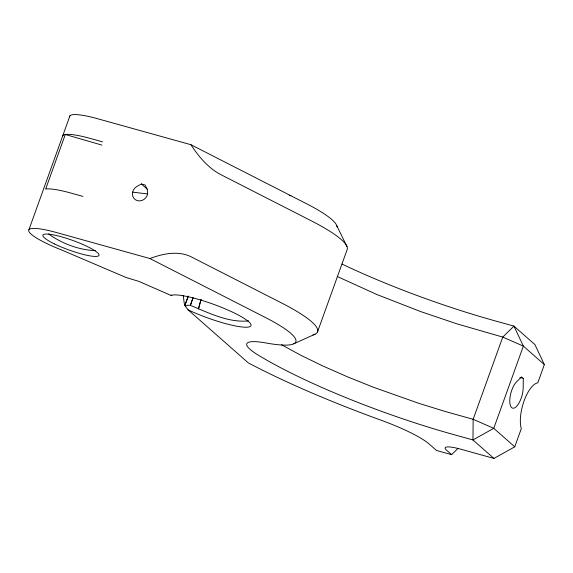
<?xml version="1.0" encoding="UTF-8"?>
<svg xmlns="http://www.w3.org/2000/svg" width="573" height="573" viewBox="0 0 573 573"><rect width="100%" height="100%" fill="white"/><g stroke="black" fill="none" stroke-linecap="round" stroke-linejoin="round"><path stroke-width="0.86" d="M523.285 378.388L523.199 387.599A14.497 5.694 -74.5 0 1 516.352 406.601A14.497 5.694 -74.5 0 1 509.755 400.792A14.497 5.694 -74.5 0 1 516.595 381.783L521.588 376.891L523.285 378.388L519.854 377.435M147.626 193.939L147.261 189.606L145.105 185L141.366 183.962L136.589 186.64A8.101 7.32 -48.6 0 0 135.486 199.784A8.101 7.32 -48.6 0 0 147.626 193.939L132.642 192.148M192.972 297.774L190.415 305.366C208.493 312.772 227.875 322.628 247.78 320.995L248.288 320.443M193.008 297.788L190.415 305.366L187.844 305.201L185.287 306.226L184.27 303.375L183.217 295.496M28.951 229.651L69.935 115.81M317.499 331.953L347.102 249.735A107.774 18.529 19.8 0 0 311.11 220.727L220.168 174.299C207.77 167.56 198.523 156.322 190.888 144.697L97.474 118.69A44.83 7.707 19.8 0 0 69.634 116.706M457.827 448.559L451.617 454.661L446.56 450.206A25.592 4.398 19.8 0 1 461.781 449.476L493.94 458.436L514.747 446.818L521.308 428.597A26.444 10.386 -74.5 0 1 524.08 400.892A26.444 10.386 -74.5 0 1 537.789 382.821L544.35 364.6L534.924 344.595L513.938 326.101L494.728 320.765A180.817 31.085 19.8 0 1 342.045 264.074M188.238 296.162L184.907 305.337L188.288 296.169M493.94 458.436L472.954 439.942L453.744 434.606A180.817 31.085 19.8 0 1 257.313 354.537A59.707 10.264 19.8 0 1 266.252 343.019A90.713 15.593 19.8 0 0 265.478 317.542L149.904 258.538L56.483 232.531A44.83 7.707 19.8 0 0 28.736 231.077A44.83 7.707 19.8 0 0 61.683 250L126.11 277.511L138.766 281.343L171.098 295.453L171.85 295.109M293.734 343.821L315.086 334.174M149.904 258.538C162.653 253.753 177.666 250.516 190.565 256.518L281.515 302.945A107.774 18.529 19.8 0 1 312.958 334.919M95.354 250.652C78.931 249.957 61.956 243.661 48.691 233.97M102.596 141.853L90.355 138.451A44.83 7.707 19.8 0 0 62.521 136.474M289.236 195.307L290.962 195.787M82.956 196.403L70.715 193.001A44.83 7.707 19.8 0 0 45.661 189.047L65.301 134.497L101.894 145.098M451.617 454.661L436.497 450.464L429.313 444.132A59.707 10.264 19.8 0 0 380.587 420.03A234.579 40.332 19.8 0 1 322.914 397.605A230.017 39.544 19.8 0 1 248.353 362.924L188.051 309.814L185.287 306.226M337.211 276.48L376.812 294.501L421.062 311.726L457.254 323.946L502.757 337.082L523.364 346.113L544.35 364.6M190.888 144.697L306.462 203.702A90.713 15.593 19.8 0 1 336.981 226.894M281.572 344.76L300.553 355.138L322.663 365.903L347.209 376.719L373.438 387.248L418.662 403.285L445.321 411.514L473.155 419.3L493.761 428.332L514.747 446.818M141.366 183.962L147.376 189.255M336.673 225.483L347.002 246.612M171.098 295.453A43.075 7.406 19.8 0 1 224.738 308.675A43.075 7.406 19.8 0 1 246.648 327.226A43.075 7.406 19.8 0 1 188.051 309.814M473.155 419.3L472.954 439.942L493.761 428.332L523.364 346.113L513.938 326.101L502.757 337.082L473.155 419.3M200.987 299.586L198.444 309.012L201.03 299.586M54.471 243.926A29.853 5.136 19.8 0 0 98.914 255.522A29.853 5.136 19.8 0 0 59.356 236.248A29.853 5.136 19.8 0 0 54.471 243.926"/></g></svg>
